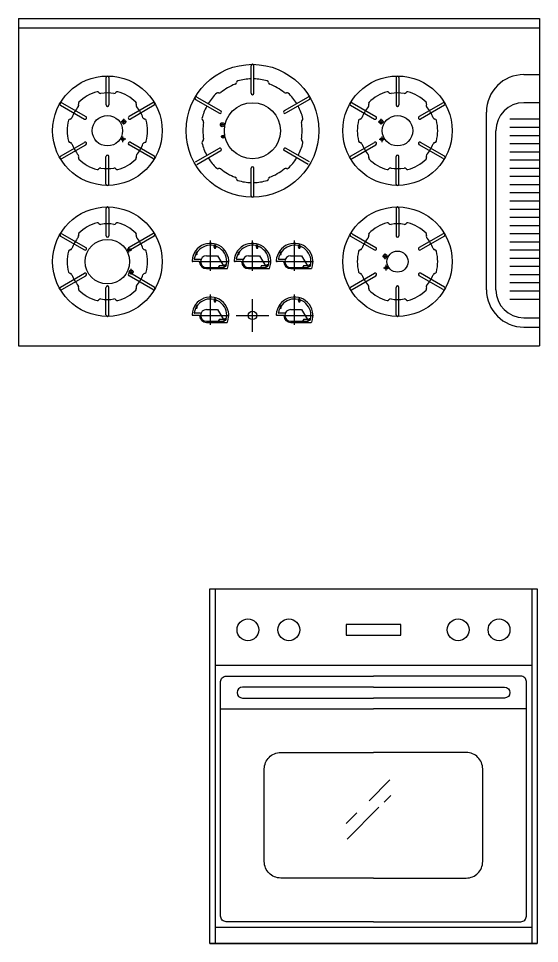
# Model space of a CAD drawing. Header units: millimetres. Extents: x 88 to 1405, y 80 to 747.
# Drawn here: x 735.8 to 831.3, y 79.6 to 249.2 of the extents above; entities that cross this region are included whole.
import ezdxf

# ---------------------------------------------------------------- set-up
doc = ezdxf.new("R2010")
doc.units = ezdxf.units.MM

# ---------------------------------------------------------------- blocks, each defined once
blk = doc.blocks.new('*X18')
at = {"color": 0}
for p, q in [((47.8, -33.6), (49.3, -32.1)), ((49.6, -34.9), (47.9, -33.2)), ((49.5, -35.3), (47.9, -33.7)), ((48, -34), (49.5, -32.5)), ((48.1, -34.5), (49.8, -32.8)), ((49.8, -34.5), (48.1, -32.9)), ((48.2, -32.6), (49.1, -31.8)), ((48.9, -35.3), (48.2, -34.6)), ((49.9, -34.1), (48.3, -32.5)), ((48.3, -34.9), (50, -33.2)), ((48.4, -35.3), (50, -33.7)), ((50, -33.6), (48.5, -32.1)), ((49.7, -32.7), (48.7, -31.8)), ((48.9, -35.3), (49.7, -34.6))]:
    blk.add_line(p, q, dxfattribs=at)
blk = doc.blocks.new('*X19')
at = {"color": 0}
for p, q in [((57.2, -35.1), (55.5, -33.4)), ((55.6, -33.2), (56.9, -31.9)), ((55.6, -33.8), (57.1, -32.3)), ((55.7, -34.2), (57.3, -32.6)), ((57.4, -34.7), (55.7, -33.1)), ((56.8, -35.3), (55.7, -34.2)), ((57.5, -34.3), (55.9, -32.7)), ((55.9, -34.6), (57.5, -33)), ((56, -35.1), (57.7, -33.4)), ((56.3, -35.3), (56, -35.1)), ((57.6, -33.9), (56.1, -32.3)), ((57.8, -33.5), (56.3, -32)), ((56.3, -35.3), (57.6, -34.1)), ((56.4, -31.9), (56.7, -31.6)), ((57, -32.1), (56.5, -31.6)), ((56.9, -35.3), (57.3, -34.9))]:
    blk.add_line(p, q, dxfattribs=at)
blk = doc.blocks.new('*X20')
at = {"color": 0}
for p, q in [((30.5, -8), (32, -6.5)), ((32.1, -9.5), (30.5, -7.9)), ((30.6, -8.5), (32.5, -6.6)), ((32.6, -9.4), (30.6, -7.4)), ((31.5, -9.4), (30.6, -8.5)), ((30.8, -8.8), (32.8, -6.8)), ((30.8, -7.1), (31.1, -6.8)), ((32.9, -9.2), (30.8, -7.1)), ((31, -9.1), (33.1, -7)), ((33.2, -8.9), (31.1, -6.8)), ((31.4, -9.4), (33.4, -7.4)), ((33.4, -8.5), (31.5, -6.6)), ((31.8, -9.5), (33.5, -7.8)), ((33.5, -8), (32, -6.5)), ((32.4, -9.4), (33.4, -8.4)), ((33.3, -7.3), (32.7, -6.7))]:
    blk.add_line(p, q, dxfattribs=at)
blk = doc.blocks.new('24')
at = {"color": 0}
for p, q in [((4537.85, 13588.51), (4633.27, 13588.51)), ((4537.85, 13588.51), (4537.85, 13528.51)), ((4633.27, 13588.51), (4633.27, 13528.51)), ((4537.85, 13586.8), (4633.27, 13586.8)), ((4580.45, 13574.8), (4580.45, 13579.86)), ((4580.96, 13574.8), (4580.96, 13579.86)), ((4553.87, 13577.71), (4553.87, 13572.66)), ((4554.39, 13577.71), (4554.39, 13572.66)), ((4607.02, 13577.71), (4607.02, 13572.66)), ((4607.53, 13577.71), (4607.53, 13572.66)), ((4630.42, 13578.23), (4633.27, 13578.23)), ((4570.26, 13573.68), (4574.64, 13571.15)), ((4570.51, 13574.12), (4574.89, 13571.59)), ((4590.89, 13574.12), (4586.51, 13571.59)), ((4591.15, 13573.68), (4586.77, 13571.15)), ((4545.54, 13572.61), (4549.92, 13570.08)), ((4545.8, 13573.05), (4550.18, 13570.52)), ((4562.47, 13573.05), (4558.09, 13570.52)), ((4562.72, 13572.61), (4558.34, 13570.08)), ((4598.68, 13572.61), (4603.06, 13570.08)), ((4598.94, 13573.05), (4603.32, 13570.52)), ((4615.61, 13573.05), (4611.23, 13570.52)), ((4615.87, 13572.61), (4611.49, 13570.08)), ((4630.42, 13573.09), (4633.27, 13573.09)), ((4623.56, 13538.8), (4623.56, 13571.37)), ((4557.65, 13569.59), (4556.62, 13569.59)), ((4557.14, 13569.08), (4557.14, 13570.11)), ((4575.44, 13569.04), (4574.93, 13569.04)), ((4575.18, 13568.78), (4575.18, 13569.3)), ((4603.75, 13569.59), (4604.78, 13569.59)), ((4604.27, 13569.08), (4604.27, 13570.11)), ((4627.85, 13570.09), (4633.27, 13570.09)), ((4627.85, 13568.59), (4633.27, 13568.59)), ((4556.96, 13565.86), (4556.96, 13566.89)), ((4575.57, 13566.87), (4575.05, 13566.87)), ((4575.31, 13566.61), (4575.31, 13567.13)), ((4604.44, 13565.86), (4604.44, 13566.89)), ((4625.27, 13538.8), (4625.27, 13567.94)), ((4627.85, 13567.09), (4633.27, 13567.09)), ((4545.54, 13563.28), (4549.92, 13565.81)), ((4545.8, 13562.83), (4550.18, 13565.36)), ((4557.48, 13566.37), (4556.45, 13566.37)), ((4562.47, 13562.83), (4558.09, 13565.36)), ((4562.72, 13563.28), (4558.34, 13565.81)), ((4598.68, 13563.28), (4603.06, 13565.81)), ((4598.94, 13562.83), (4603.32, 13565.36)), ((4603.93, 13566.37), (4604.96, 13566.37)), ((4615.61, 13562.83), (4611.23, 13565.36)), ((4615.87, 13563.28), (4611.49, 13565.81)), ((4627.85, 13565.59), (4633.27, 13565.59)), ((4570.26, 13562.21), (4574.64, 13564.74)), ((4570.51, 13561.76), (4574.89, 13564.29)), ((4590.89, 13561.76), (4586.51, 13564.29)), ((4591.15, 13562.21), (4586.77, 13564.74)), ((4627.85, 13564.09), (4633.27, 13564.09)), ((4553.87, 13558.17), (4553.87, 13563.23)), ((4554.39, 13558.17), (4554.39, 13563.23)), ((4607.02, 13558.17), (4607.02, 13563.23)), ((4607.53, 13558.17), (4607.53, 13563.23)), ((4627.85, 13562.59), (4633.27, 13562.59)), ((4580.45, 13556.03), (4580.45, 13561.09)), ((4580.96, 13556.03), (4580.96, 13561.09)), ((4627.85, 13561.09), (4633.27, 13561.09)), ((4627.85, 13559.59), (4633.27, 13559.59)), ((4627.85, 13558.09), (4633.27, 13558.09)), ((4627.85, 13556.59), (4633.27, 13556.59)), ((4627.85, 13555.09), (4633.27, 13555.09)), ((4553.87, 13553.71), (4553.87, 13548.66)), ((4554.39, 13553.71), (4554.39, 13548.66)), ((4607.02, 13553.71), (4607.02, 13548.66)), ((4607.53, 13553.71), (4607.53, 13548.66)), ((4627.85, 13553.59), (4633.27, 13553.59)), ((4627.85, 13552.09), (4633.27, 13552.09)), ((4627.85, 13550.59), (4633.27, 13550.59)), ((4545.54, 13548.61), (4549.92, 13546.08)), ((4545.8, 13549.05), (4550.18, 13546.52)), ((4562.47, 13549.05), (4558.09, 13546.52)), ((4562.72, 13548.61), (4558.34, 13546.08)), ((4598.68, 13548.61), (4603.06, 13546.08)), ((4598.94, 13549.05), (4603.32, 13546.52)), ((4615.61, 13549.05), (4611.23, 13546.52)), ((4615.87, 13548.61), (4611.49, 13546.08)), ((4627.85, 13549.09), (4633.27, 13549.09)), ((4558.08, 13545.59), (4558.08, 13546.62)), ((4572.99, 13542.23), (4572.99, 13547.8)), ((4573.8, 13546.93), (4573.65, 13546.69)), ((4573.65, 13546.69), (4573.74, 13546.43)), ((4573.74, 13546.43), (4573.95, 13546.43)), ((4573.95, 13546.68), (4573.75, 13547.01)), ((4573.85, 13546.85), (4573.75, 13546.68)), ((4573.75, 13546.68), (4573.8, 13546.51)), ((4574.04, 13546.69), (4573.8, 13547.1)), ((4573.8, 13546.51), (4573.89, 13546.51)), ((4573.89, 13546.51), (4573.95, 13546.68)), ((4573.95, 13546.43), (4574.04, 13546.69)), ((4580.7, 13542.23), (4580.7, 13547.8)), ((4581.51, 13546.93), (4581.37, 13546.69)), ((4581.37, 13546.69), (4581.45, 13546.43)), ((4581.45, 13546.43), (4581.67, 13546.43)), ((4581.56, 13546.85), (4581.46, 13546.68)), ((4581.46, 13546.68), (4581.51, 13546.51)), ((4581.66, 13546.68), (4581.47, 13547.01)), ((4581.51, 13546.51), (4581.61, 13546.51)), ((4581.75, 13546.69), (4581.52, 13547.1)), ((4581.61, 13546.51), (4581.66, 13546.68)), ((4581.67, 13546.43), (4581.75, 13546.69)), ((4588.42, 13542.23), (4588.42, 13547.8)), ((4589.22, 13546.93), (4589.08, 13546.69)), ((4589.08, 13546.69), (4589.17, 13546.43)), ((4589.17, 13546.43), (4589.38, 13546.43)), ((4589.37, 13546.68), (4589.18, 13547.01)), ((4589.27, 13546.85), (4589.18, 13546.68)), ((4589.18, 13546.68), (4589.23, 13546.51)), ((4589.47, 13546.69), (4589.23, 13547.1)), ((4589.23, 13546.51), (4589.32, 13546.51)), ((4589.32, 13546.51), (4589.37, 13546.68)), ((4589.38, 13546.43), (4589.47, 13546.69)), ((4627.85, 13547.59), (4633.27, 13547.59)), ((4557.57, 13546.11), (4558.6, 13546.11)), ((4570.45, 13545.6), (4570.35, 13545.43)), ((4570.35, 13545.43), (4570.41, 13545.26)), ((4570.55, 13545.43), (4570.36, 13545.76)), ((4570.41, 13545.26), (4570.5, 13545.26)), ((4570.5, 13545.26), (4570.55, 13545.43)), ((4572.26, 13545.01), (4574.27, 13545.01)), ((4574.27, 13545.01), (4575.56, 13542.87)), ((4578.27, 13545.43), (4578.07, 13545.76)), ((4578.17, 13545.6), (4578.07, 13545.43)), ((4578.07, 13545.43), (4578.12, 13545.26)), ((4578.12, 13545.26), (4578.21, 13545.26)), ((4578.21, 13545.26), (4578.27, 13545.43)), ((4579.97, 13545.01), (4581.99, 13545.01)), ((4581.99, 13545.01), (4583.27, 13542.87)), ((4585.88, 13545.6), (4585.78, 13545.43)), ((4585.78, 13545.43), (4585.83, 13545.26)), ((4585.98, 13545.43), (4585.79, 13545.76)), ((4585.83, 13545.26), (4585.93, 13545.26)), ((4585.93, 13545.26), (4585.98, 13545.43)), ((4587.69, 13545.01), (4589.7, 13545.01)), ((4589.7, 13545.01), (4590.99, 13542.87)), ((4604.49, 13544.92), (4605.52, 13544.92)), ((4605.01, 13544.41), (4605.01, 13545.44)), ((4627.85, 13546.09), (4633.27, 13546.09)), ((4570.93, 13543.94), (4569.8, 13543.94)), ((4571.15, 13544.34), (4570.11, 13544.34)), ((4571.02, 13543.94), (4576.42, 13543.94)), ((4574.67, 13543.26), (4574.44, 13542.87)), ((4574.67, 13543.26), (4575.33, 13543.26)), ((4575.45, 13543.05), (4575.72, 13543.05)), ((4578.65, 13543.94), (4577.52, 13543.94)), ((4578.87, 13544.34), (4577.83, 13544.34)), ((4578.73, 13543.94), (4584.13, 13543.94)), ((4582.38, 13543.26), (4582.15, 13542.87)), ((4582.38, 13543.26), (4583.04, 13543.26)), ((4583.17, 13543.05), (4583.44, 13543.05)), ((4586.36, 13543.94), (4585.23, 13543.94)), ((4586.58, 13544.34), (4585.54, 13544.34)), ((4586.45, 13543.94), (4591.85, 13543.94)), ((4590.1, 13543.26), (4589.86, 13542.87)), ((4590.1, 13543.26), (4590.76, 13543.26)), ((4590.88, 13543.05), (4591.15, 13543.05)), ((4605.21, 13542.31), (4605.21, 13543.34)), ((4627.85, 13544.59), (4633.27, 13544.59)), ((4627.85, 13543.09), (4633.27, 13543.09)), ((4545.54, 13539.28), (4549.92, 13541.81)), ((4545.8, 13538.83), (4550.18, 13541.36)), ((4557.97, 13542.08), (4559, 13542.08)), ((4562.47, 13538.83), (4558.09, 13541.36)), ((4562.72, 13539.28), (4558.34, 13541.81)), ((4558.49, 13541.57), (4558.49, 13542.6)), ((4572.26, 13542.87), (4575.56, 13542.87)), ((4572.27, 13542.66), (4576.04, 13542.66)), ((4579.97, 13542.87), (4583.27, 13542.87)), ((4579.98, 13542.66), (4583.75, 13542.66)), ((4587.69, 13542.87), (4590.99, 13542.87)), ((4587.7, 13542.66), (4591.46, 13542.66)), ((4598.68, 13539.28), (4603.06, 13541.81)), ((4598.94, 13538.83), (4603.32, 13541.36)), ((4604.69, 13542.83), (4605.72, 13542.83)), ((4615.61, 13538.83), (4611.23, 13541.36)), ((4615.87, 13539.28), (4611.49, 13541.81)), ((4627.85, 13541.59), (4633.27, 13541.59)), ((4627.85, 13540.09), (4633.27, 13540.09)), ((4553.87, 13534.17), (4553.87, 13539.23)), ((4554.39, 13534.17), (4554.39, 13539.23)), ((4572.99, 13532.37), (4572.99, 13537.94)), ((4588.42, 13532.37), (4588.42, 13537.94)), ((4607.02, 13534.17), (4607.02, 13539.23)), ((4607.53, 13534.17), (4607.53, 13539.23)), ((4627.85, 13538.59), (4633.27, 13538.59)), ((4573.8, 13537.08), (4573.65, 13536.83)), ((4573.65, 13536.83), (4573.74, 13536.57)), ((4573.74, 13536.57), (4573.95, 13536.57)), ((4573.95, 13536.82), (4573.75, 13537.15)), ((4573.85, 13536.99), (4573.75, 13536.82)), ((4573.75, 13536.82), (4573.8, 13536.66)), ((4574.04, 13536.83), (4573.8, 13537.24)), ((4573.8, 13536.66), (4573.89, 13536.66)), ((4573.89, 13536.66), (4573.95, 13536.82)), ((4573.95, 13536.57), (4574.04, 13536.83)), ((4580.7, 13531.09), (4580.7, 13537.09)), ((4589.22, 13537.08), (4589.08, 13536.83)), ((4589.08, 13536.83), (4589.17, 13536.57)), ((4589.17, 13536.57), (4589.38, 13536.57)), ((4589.37, 13536.82), (4589.18, 13537.15)), ((4589.27, 13536.99), (4589.18, 13536.82)), ((4589.18, 13536.82), (4589.23, 13536.66)), ((4589.47, 13536.83), (4589.23, 13537.24)), ((4589.23, 13536.66), (4589.32, 13536.66)), ((4589.32, 13536.66), (4589.37, 13536.82)), ((4589.38, 13536.57), (4589.47, 13536.83)), ((4627.85, 13537.09), (4633.27, 13537.09)), ((4570.45, 13535.74), (4570.35, 13535.57)), ((4570.35, 13535.57), (4570.41, 13535.41)), ((4570.55, 13535.57), (4570.36, 13535.9)), ((4570.41, 13535.41), (4570.5, 13535.41)), ((4570.5, 13535.41), (4570.55, 13535.57)), ((4572.26, 13535.16), (4574.27, 13535.16)), ((4574.27, 13535.16), (4575.56, 13533.01)), ((4585.88, 13535.74), (4585.78, 13535.57)), ((4585.78, 13535.57), (4585.83, 13535.41)), ((4585.98, 13535.57), (4585.79, 13535.9)), ((4585.83, 13535.41), (4585.93, 13535.41)), ((4585.93, 13535.41), (4585.98, 13535.57)), ((4587.69, 13535.16), (4589.7, 13535.16)), ((4589.7, 13535.16), (4590.99, 13533.01)), ((4570.93, 13534.09), (4569.8, 13534.09)), ((4571.15, 13534.48), (4570.11, 13534.48)), ((4571.02, 13534.09), (4576.42, 13534.09)), ((4572.26, 13533.01), (4575.56, 13533.01)), ((4574.67, 13533.4), (4574.44, 13533.01)), ((4574.67, 13533.4), (4575.33, 13533.4)), ((4575.45, 13533.19), (4575.72, 13533.19)), ((4577.7, 13534.09), (4583.7, 13534.09)), ((4586.36, 13534.09), (4585.23, 13534.09)), ((4586.58, 13534.48), (4585.54, 13534.48)), ((4586.45, 13534.09), (4591.85, 13534.09)), ((4587.69, 13533.01), (4590.99, 13533.01)), ((4590.1, 13533.4), (4589.86, 13533.01)), ((4590.1, 13533.4), (4590.76, 13533.4)), ((4590.88, 13533.19), (4591.15, 13533.19)), ((4630.42, 13533.66), (4633.27, 13533.66)), ((4572.27, 13532.8), (4576.04, 13532.8)), ((4587.7, 13532.8), (4591.46, 13532.8)), ((4630.42, 13531.94), (4633.27, 13531.94)), ((4537.85, 13528.51), (4633.27, 13528.51))]:
    blk.add_line(p, q, dxfattribs=at)
for centre, radius in [((4580.7, 13567.94), 12.17), ((4554.13, 13567.94), 10.03), ((4607.27, 13567.94), 10.03), ((4580.7, 13567.94), 5.14), ((4554.13, 13567.94), 2.79), ((4607.27, 13567.94), 2.79), ((4557.14, 13569.59), 0.343), ((4575.18, 13569.04), 0.364), ((4604.27, 13569.59), 0.343), ((4575.31, 13566.87), 0.279), ((4556.96, 13566.37), 0.257), ((4604.44, 13566.37), 0.257), ((4554.13, 13543.94), 10.03), ((4607.27, 13543.94), 10.03), ((4554.13, 13543.94), 4.07), ((4558.08, 13546.11), 0.257), ((4605.01, 13544.92), 0.343), ((4607.27, 13543.94), 1.93), ((4575.73, 13543.26), 0.129), ((4583.45, 13543.26), 0.129), ((4591.16, 13543.26), 0.129), ((4605.21, 13542.83), 0.257), ((4558.49, 13542.08), 0.343), ((4580.7, 13534.09), 0.771), ((4575.73, 13533.4), 0.129), ((4591.16, 13533.4), 0.129)]:
    blk.add_circle(centre, radius, dxfattribs=at)
for centre, radius, start, end in [((4580.7, 13579.86), 0.257, 0, 180), ((4554.13, 13577.71), 0.257, 0, 180), ((4578.1, 13576.77), 0.309, 106.4426, 176.3832), ((4580.7, 13567.94), 9.51, 91.5487, 106.4426), ((4580.7, 13567.94), 9.51, 73.5574, 88.4513), ((4583.31, 13576.77), 0.309, 3.6168, 73.5574), ((4607.27, 13577.71), 0.257, 0, 180), ((4630.42, 13571.37), 6.86, 90, 180), ((4580.7, 13567.94), 9.09, 110.3456, 129.6544), ((4577.41, 13576.82), 0.377, 290.3456, 356.3832), ((4583.99, 13576.82), 0.377, 183.6168, 249.6544), ((4580.7, 13567.94), 9.09, 50.3456, 69.6544), ((4554.13, 13567.94), 7.37, 104.9472, 135.0697), ((4552.31, 13574.77), 0.309, 34.4154, 104.9472), ((4552.88, 13575.15), 0.377, 214.4154, 279.8802), ((4554.13, 13567.94), 6.94, 80.1198, 99.8802), ((4555.39, 13575.15), 0.377, 260.1198, 325.5846), ((4555.95, 13574.77), 0.309, 75.0528, 145.5846), ((4554.13, 13567.94), 7.37, 44.9303, 75.0528), ((4570.38, 13573.9), 0.257, 60, 240), ((4580.7, 13567.94), 9.51, 133.5574, 148.4513), ((4574.36, 13574.61), 0.309, 63.6168, 133.5574), ((4574.66, 13575.23), 0.377, 243.6168, 309.6544), ((4580.7, 13574.8), 0.257, 180, 0), ((4586.74, 13575.23), 0.377, 230.3456, 296.3832), ((4587.05, 13574.61), 0.309, 46.4426, 116.3832), ((4580.7, 13567.94), 9.51, 31.5487, 46.4426), ((4591.02, 13573.9), 0.257, 300, 120), ((4607.27, 13567.94), 7.37, 104.9472, 135.0697), ((4605.45, 13574.77), 0.309, 34.4154, 104.9472), ((4606.02, 13575.15), 0.377, 214.4154, 279.8802), ((4607.27, 13567.94), 6.94, 80.1198, 99.8802), ((4608.53, 13575.15), 0.377, 260.1198, 325.5846), ((4609.1, 13574.77), 0.309, 75.0528, 145.5846), ((4607.27, 13567.94), 7.37, 44.9303, 75.0528), ((4545.67, 13572.83), 0.257, 60, 240), ((4554.13, 13567.94), 6.94, 140.1368, 159.8802), ((4548.51, 13572.64), 0.377, 320.1368, 25.6016), ((4549.13, 13572.93), 0.309, 135.0697, 205.6016), ((4554.13, 13572.66), 0.257, 180, 0), ((4559.13, 13572.93), 0.309, 334.3984, 44.9303), ((4559.75, 13572.64), 0.377, 154.3984, 219.8632), ((4554.13, 13567.94), 6.94, 20.1198, 39.8632), ((4562.59, 13572.83), 0.257, 300, 120), ((4580.7, 13567.94), 9.51, 151.5487, 166.4426), ((4580.7, 13567.94), 9.51, 13.5574, 28.4513), ((4598.81, 13572.83), 0.257, 60, 240), ((4607.27, 13567.94), 6.94, 140.1368, 159.8802), ((4601.66, 13572.64), 0.377, 320.1368, 25.6016), ((4602.27, 13572.93), 0.309, 135.0697, 205.6016), ((4607.27, 13572.66), 0.257, 180, 0), ((4612.27, 13572.93), 0.309, 334.3984, 44.9303), ((4612.89, 13572.64), 0.377, 154.3984, 219.8632), ((4607.27, 13567.94), 6.94, 20.1198, 39.8632), ((4615.74, 13572.83), 0.257, 300, 120), ((4630.42, 13567.94), 5.14, 90, 180), ((4547.26, 13570.46), 0.377, 274.4154, 339.8802), ((4550.05, 13570.3), 0.257, 240, 60), ((4558.21, 13570.3), 0.257, 120, 300), ((4561, 13570.46), 0.377, 200.1198, 265.5846), ((4571.75, 13570.1), 0.309, 166.4426, 236.3832), ((4574.76, 13571.37), 0.257, 240, 60), ((4586.64, 13571.37), 0.257, 120, 300), ((4589.65, 13570.1), 0.309, 303.6168, 13.5574), ((4600.4, 13570.46), 0.377, 274.4154, 339.8802), ((4603.19, 13570.3), 0.257, 240, 60), ((4611.36, 13570.3), 0.257, 120, 300), ((4614.15, 13570.46), 0.377, 200.1198, 265.5846), ((4554.13, 13567.94), 7.37, 164.9472, 195.0697), ((4547.31, 13569.78), 0.309, 94.4154, 164.9472), ((4560.95, 13569.78), 0.309, 15.0528, 85.5846), ((4554.13, 13567.94), 7.37, 344.9303, 15.0528), ((4571.37, 13569.53), 0.377, 350.3456, 56.3832), ((4580.7, 13567.94), 9.09, 170.3456, 189.6544), ((4590.03, 13569.53), 0.377, 123.6168, 189.6544), ((4580.7, 13567.94), 9.09, 350.3456, 9.6544), ((4607.27, 13567.94), 7.37, 164.9472, 195.0697), ((4600.45, 13569.78), 0.309, 94.4154, 164.9472), ((4614.09, 13569.78), 0.309, 15.0528, 85.5846), ((4607.27, 13567.94), 7.37, 344.9303, 15.0528), ((4547.31, 13566.11), 0.309, 195.0697, 265.6016), ((4547.26, 13565.42), 0.377, 20.1368, 85.6016), ((4554.13, 13567.94), 6.94, 200.1368, 219.8632), ((4550.05, 13565.59), 0.257, 300, 120), ((4558.21, 13565.59), 0.257, 60, 240), ((4554.13, 13567.94), 6.94, 320.1368, 339.8632), ((4561, 13565.42), 0.377, 94.3984, 159.8632), ((4560.95, 13566.11), 0.309, 274.3984, 344.9303), ((4571.75, 13565.79), 0.309, 123.6168, 193.5574), ((4580.7, 13567.94), 9.51, 193.5574, 208.4513), ((4571.37, 13566.36), 0.377, 303.6168, 9.6544), ((4580.7, 13567.94), 9.51, 331.5487, 346.4426), ((4590.03, 13566.36), 0.377, 170.3456, 236.3832), ((4589.65, 13565.79), 0.309, 346.4426, 56.3832), ((4600.45, 13566.11), 0.309, 195.0697, 265.6016), ((4600.4, 13565.42), 0.377, 20.1368, 85.6016), ((4607.27, 13567.94), 6.94, 200.1368, 219.8632), ((4603.19, 13565.59), 0.257, 300, 120), ((4611.36, 13565.59), 0.257, 60, 240), ((4607.27, 13567.94), 6.94, 320.1368, 339.8632), ((4614.15, 13565.42), 0.377, 94.3984, 159.8632), ((4614.09, 13566.11), 0.309, 274.3984, 344.9303), ((4548.51, 13563.25), 0.377, 334.3984, 39.8632), ((4554.13, 13563.23), 0.257, 0, 180), ((4559.75, 13563.25), 0.377, 140.1368, 205.6016), ((4574.76, 13564.51), 0.257, 300, 120), ((4586.64, 13564.51), 0.257, 60, 240), ((4601.66, 13563.25), 0.377, 334.3984, 39.8632), ((4607.27, 13563.23), 0.257, 0, 180), ((4612.89, 13563.25), 0.377, 140.1368, 205.6016), ((4545.67, 13563.06), 0.257, 120, 300), ((4549.13, 13562.96), 0.309, 154.3984, 224.9303), ((4554.13, 13567.94), 7.37, 224.9303, 255.0528), ((4554.13, 13567.94), 7.37, 284.9472, 315.0697), ((4559.13, 13562.96), 0.309, 315.0697, 25.6016), ((4562.59, 13563.06), 0.257, 240, 60), ((4580.7, 13567.94), 9.51, 211.5487, 226.4426), ((4580.7, 13567.94), 9.51, 313.5574, 328.4513), ((4598.81, 13563.06), 0.257, 120, 300), ((4602.27, 13562.96), 0.309, 154.3984, 224.9303), ((4607.27, 13567.94), 7.37, 224.9303, 255.0528), ((4607.27, 13567.94), 7.37, 284.9472, 315.0697), ((4612.27, 13562.96), 0.309, 315.0697, 25.6016), ((4615.74, 13563.06), 0.257, 240, 60), ((4552.31, 13561.12), 0.309, 255.0528, 325.5846), ((4552.88, 13560.73), 0.377, 80.1198, 145.5846), ((4554.13, 13567.94), 6.94, 260.1198, 279.8802), ((4555.39, 13560.73), 0.377, 34.4154, 99.8802), ((4555.95, 13561.12), 0.309, 214.4154, 284.9472), ((4574.36, 13561.27), 0.309, 226.4426, 296.3832), ((4574.66, 13560.66), 0.377, 50.3456, 116.3832), ((4580.7, 13567.94), 9.09, 230.3456, 249.6544), ((4580.7, 13561.09), 0.257, 0, 180), ((4580.7, 13567.94), 9.09, 290.3456, 309.6544), ((4586.74, 13560.66), 0.377, 63.6168, 129.6544), ((4587.05, 13561.27), 0.309, 243.6168, 313.5574), ((4605.45, 13561.12), 0.309, 255.0528, 325.5846), ((4606.02, 13560.73), 0.377, 80.1198, 145.5846), ((4607.27, 13567.94), 6.94, 260.1198, 279.8802), ((4608.53, 13560.73), 0.377, 34.4154, 99.8802), ((4609.1, 13561.12), 0.309, 214.4154, 284.9472), ((4577.41, 13559.07), 0.377, 3.6168, 69.6544), ((4578.1, 13559.11), 0.309, 183.6168, 253.5574), ((4580.7, 13567.94), 9.51, 253.5574, 268.4513), ((4580.7, 13567.94), 9.51, 271.5487, 286.4426), ((4583.31, 13559.11), 0.309, 286.4426, 356.3832), ((4583.99, 13559.07), 0.377, 110.3456, 176.3832), ((4554.13, 13558.17), 0.257, 180, 0), ((4607.27, 13558.17), 0.257, 180, 0), ((4580.7, 13556.03), 0.257, 180, 0), ((4554.13, 13553.71), 0.257, 0, 180), ((4607.27, 13553.71), 0.257, 0, 180), ((4554.13, 13543.94), 7.37, 104.9472, 135.0697), ((4552.31, 13550.77), 0.309, 34.4154, 104.9472), ((4552.88, 13551.15), 0.377, 214.4154, 279.8802), ((4554.13, 13543.94), 6.94, 80.1198, 99.8802), ((4555.39, 13551.15), 0.377, 260.1198, 325.5846), ((4555.95, 13550.77), 0.309, 75.0528, 145.5846), ((4554.13, 13543.94), 7.37, 44.9303, 75.0528), ((4607.27, 13543.94), 7.37, 104.9472, 135.0697), ((4605.45, 13550.77), 0.309, 34.4154, 104.9472), ((4606.02, 13551.15), 0.377, 214.4154, 279.8802), ((4607.27, 13543.94), 6.94, 80.1198, 99.8802), ((4608.53, 13551.15), 0.377, 260.1198, 325.5846), ((4609.1, 13550.77), 0.309, 75.0528, 145.5846), ((4607.27, 13543.94), 7.37, 44.9303, 75.0528), ((4545.67, 13548.83), 0.257, 60, 240), ((4554.13, 13543.94), 6.94, 140.1368, 159.8802), ((4548.51, 13548.64), 0.377, 320.1368, 25.6016), ((4549.13, 13548.93), 0.309, 135.0697, 205.6016), ((4554.13, 13548.66), 0.257, 180, 0), ((4559.13, 13548.93), 0.309, 334.3984, 44.9303), ((4559.75, 13548.64), 0.377, 154.3984, 219.8632), ((4554.13, 13543.94), 6.94, 20.1198, 39.8632), ((4562.59, 13548.83), 0.257, 300, 120), ((4598.81, 13548.83), 0.257, 60, 240), ((4607.27, 13543.94), 6.94, 140.1368, 159.8802), ((4601.66, 13548.64), 0.377, 320.1368, 25.6016), ((4602.27, 13548.93), 0.309, 135.0697, 205.6016), ((4607.27, 13548.66), 0.257, 180, 0), ((4612.27, 13548.93), 0.309, 334.3984, 44.9303), ((4612.89, 13548.64), 0.377, 154.3984, 219.8632), ((4607.27, 13543.94), 6.94, 20.1198, 39.8632), ((4615.74, 13548.83), 0.257, 300, 120), ((4550.05, 13546.3), 0.257, 240, 60), ((4558.21, 13546.3), 0.257, 120, 300), ((4572.99, 13543.94), 3.36, 338.5006, 176.9181), ((4572.99, 13543.94), 3, 345.2533, 170.5199), ((4580.7, 13543.94), 3.36, 338.5006, 176.9181), ((4580.7, 13543.94), 3, 345.2533, 170.5199), ((4588.42, 13543.94), 3.36, 338.5006, 176.9181), ((4588.42, 13543.94), 3, 345.2533, 170.5199), ((4603.19, 13546.3), 0.257, 240, 60), ((4611.36, 13546.3), 0.257, 120, 300), ((4554.13, 13543.94), 7.37, 164.9472, 195.0697), ((4547.31, 13545.78), 0.309, 94.4154, 164.9472), ((4547.26, 13546.46), 0.377, 274.4154, 339.8802), ((4561, 13546.46), 0.377, 200.1198, 265.5846), ((4560.95, 13545.78), 0.309, 15.0528, 85.5846), ((4554.13, 13543.94), 7.37, 344.9303, 15.0528), ((4572.26, 13543.94), 1.07, 90, 270), ((4579.97, 13543.94), 1.07, 90, 270), ((4587.69, 13543.94), 1.07, 90, 270), ((4607.27, 13543.94), 7.37, 164.9472, 195.0697), ((4600.45, 13545.78), 0.309, 94.4154, 164.9472), ((4600.4, 13546.46), 0.377, 274.4154, 339.8802), ((4614.15, 13546.46), 0.377, 200.1198, 265.5846), ((4614.09, 13545.78), 0.309, 15.0528, 85.5846), ((4607.27, 13543.94), 7.37, 344.9303, 15.0528), ((4569.8, 13544.11), 0.171, 176.9181, 270), ((4570.11, 13544.42), 0.0857, 170.5199, 270), ((4570.93, 13543.86), 0.0857, 2.2042, 90), ((4572.27, 13543.91), 1.25, 182.2042, 270), ((4571.15, 13544.08), 0.257, 66.7598, 90), ((4575.72, 13543.22), 0.171, 270, 345.2533), ((4577.52, 13544.11), 0.171, 176.9181, 270), ((4577.83, 13544.42), 0.0857, 170.5199, 270), ((4578.65, 13543.86), 0.0857, 2.2042, 90), ((4579.98, 13543.91), 1.25, 182.2042, 270), ((4578.87, 13544.08), 0.257, 66.7598, 90), ((4583.44, 13543.22), 0.171, 270, 345.2533), ((4585.23, 13544.11), 0.171, 176.9181, 270), ((4585.54, 13544.42), 0.0857, 170.5199, 270), ((4586.36, 13543.86), 0.0857, 2.2042, 90), ((4587.7, 13543.91), 1.25, 182.2042, 270), ((4586.58, 13544.08), 0.257, 66.7598, 90), ((4591.15, 13543.22), 0.171, 270, 345.2533), ((4547.31, 13542.11), 0.309, 195.0697, 265.6016), ((4547.26, 13541.42), 0.377, 20.1368, 85.6016), ((4554.13, 13543.94), 6.94, 200.1368, 219.8632), ((4550.05, 13541.59), 0.257, 300, 120), ((4558.21, 13541.59), 0.257, 60, 240), ((4554.13, 13543.94), 6.94, 320.1368, 339.8632), ((4561, 13541.42), 0.377, 94.3984, 159.8632), ((4560.95, 13542.11), 0.309, 274.3984, 344.9303), ((4576.04, 13542.74), 0.0857, 270, 338.5006), ((4583.75, 13542.74), 0.0857, 270, 338.5006), ((4591.46, 13542.74), 0.0857, 270, 338.5006), ((4600.45, 13542.11), 0.309, 195.0697, 265.6016), ((4600.4, 13541.42), 0.377, 20.1368, 85.6016), ((4607.27, 13543.94), 6.94, 200.1368, 219.8632), ((4603.19, 13541.59), 0.257, 300, 120), ((4611.36, 13541.59), 0.257, 60, 240), ((4607.27, 13543.94), 6.94, 320.1368, 339.8632), ((4614.15, 13541.42), 0.377, 94.3984, 159.8632), ((4614.09, 13542.11), 0.309, 274.3984, 344.9303), ((4545.67, 13539.06), 0.257, 120, 300), ((4548.51, 13539.25), 0.377, 334.3984, 39.8632), ((4549.13, 13538.96), 0.309, 154.3984, 224.9303), ((4554.13, 13543.94), 7.37, 224.9303, 255.0528), ((4554.13, 13539.23), 0.257, 0, 180), ((4554.13, 13543.94), 7.37, 284.9472, 315.0697), ((4559.13, 13538.96), 0.309, 315.0697, 25.6016), ((4559.75, 13539.25), 0.377, 140.1368, 205.6016), ((4562.59, 13539.06), 0.257, 240, 60), ((4598.81, 13539.06), 0.257, 120, 300), ((4601.66, 13539.25), 0.377, 334.3984, 39.8632), ((4602.27, 13538.96), 0.309, 154.3984, 224.9303), ((4607.27, 13543.94), 7.37, 224.9303, 255.0528), ((4607.27, 13539.23), 0.257, 0, 180), ((4607.27, 13543.94), 7.37, 284.9472, 315.0697), ((4612.27, 13538.96), 0.309, 315.0697, 25.6016), ((4612.89, 13539.25), 0.377, 140.1368, 205.6016), ((4615.74, 13539.06), 0.257, 240, 60), ((4630.42, 13538.8), 6.86, 180, 270), ((4630.42, 13538.8), 5.14, 180, 270), ((4552.31, 13537.12), 0.309, 255.0528, 325.5846), ((4552.88, 13536.73), 0.377, 80.1198, 145.5846), ((4554.13, 13543.94), 6.94, 260.1198, 279.8802), ((4555.39, 13536.73), 0.377, 34.4154, 99.8802), ((4555.95, 13537.12), 0.309, 214.4154, 284.9472), ((4572.99, 13534.09), 3.36, 338.5006, 176.9181), ((4572.99, 13534.09), 3, 345.2533, 170.5199), ((4588.42, 13534.09), 3.36, 338.5006, 176.9181), ((4588.42, 13534.09), 3, 345.2533, 170.5199), ((4605.45, 13537.12), 0.309, 255.0528, 325.5846), ((4606.02, 13536.73), 0.377, 80.1198, 145.5846), ((4607.27, 13543.94), 6.94, 260.1198, 279.8802), ((4608.53, 13536.73), 0.377, 34.4154, 99.8802), ((4609.1, 13537.12), 0.309, 214.4154, 284.9472), ((4570.11, 13534.57), 0.0857, 170.5199, 270), ((4572.26, 13534.09), 1.07, 90, 270), ((4585.54, 13534.57), 0.0857, 170.5199, 270), ((4587.69, 13534.09), 1.07, 90, 270), ((4554.13, 13534.17), 0.257, 180, 0), ((4569.8, 13534.26), 0.171, 176.9181, 270), ((4570.93, 13534), 0.0857, 2.2042, 90), ((4572.27, 13534.05), 1.25, 182.2042, 270), ((4571.15, 13534.22), 0.257, 66.7598, 90), ((4575.72, 13533.37), 0.171, 270, 345.2533), ((4576.04, 13532.89), 0.0857, 270, 338.5006), ((4585.23, 13534.26), 0.171, 176.9181, 270), ((4586.36, 13534), 0.0857, 2.2042, 90), ((4587.7, 13534.05), 1.25, 182.2042, 270), ((4586.58, 13534.22), 0.257, 66.7598, 90), ((4591.15, 13533.37), 0.171, 270, 345.2533), ((4591.46, 13532.89), 0.0857, 270, 338.5006), ((4607.27, 13534.17), 0.257, 180, 0)]:
    blk.add_arc(centre, radius, start, end, dxfattribs=at)
at = {"color": 0, "xscale": 0.0857142857148574, "yscale": 0.0857142857148574, "zscale": 0.0857142857148574}
for name, p in [('*X19', (4568.99, 13549.54)), ('*X19', (4576.71, 13549.54)), ('*X19', (4584.42, 13549.54)), ('*X18', (4566.26, 13548.29)), ('*X18', (4573.97, 13548.29)), ('*X18', (4581.69, 13548.29)), ('*X20', (4572.99, 13543.94)), ('*X20', (4580.7, 13543.94)), ('*X20', (4588.42, 13543.94)), ('*X19', (4568.99, 13539.69)), ('*X19', (4584.42, 13539.69)), ('*X18', (4566.26, 13538.44)), ('*X18', (4581.69, 13538.44)), ('*X20', (4572.99, 13534.09)), ('*X20', (4588.42, 13534.09))]:
    blk.add_blockref(name, p, dxfattribs=at)
blk = doc.blocks.new('27')
at = {"color": 0}
for points in [[(4572.87, 13483.95), (4632.87, 13483.95)], [(4573.87, 13483.95), (4573.87, 13418.95)], [(4631.87, 13483.95), (4631.87, 13418.95)], [(4607.87, 13477.45), (4597.87, 13477.45), (4597.87, 13475.45), (4607.87, 13475.45), (4607.87, 13477.45)], [(4573.87, 13469.95), (4631.87, 13469.95)], [(4574.87, 13461.95), (4602.87, 13461.95)], [(4630.87, 13461.95), (4602.87, 13461.95)], [(4602.05, 13445.13), (4605.87, 13448.95)], [(4606.02, 13446.09), (4604.8, 13444.88)], [(4603.87, 13443.95), (4598.02, 13438.09)], [(4597.87, 13440.95), (4599.82, 13442.9)], [(4573.87, 13421.95), (4631.87, 13421.95)], [(4572.87, 13418.95), (4632.87, 13418.95)]]:
    blk.add_lwpolyline(points, dxfattribs=at)
blk.add_lwpolyline([(4572.87, 13483.95), (4632.87, 13483.95), (4632.87, 13418.95), (4572.87, 13418.95)], close=True, dxfattribs=at)
for points in [[(4602.87, 13422.95), (4575.87, 13422.95, -0.414214), (4574.87, 13423.95), (4574.87, 13466.95, -0.414214), (4575.87, 13467.95), (4602.87, 13467.95)], [(4602.87, 13422.95), (4629.87, 13422.95, 0.414214), (4630.87, 13423.95), (4630.87, 13466.95, 0.414214), (4629.87, 13467.95), (4602.87, 13467.95)], [(4602.87, 13465.95), (4578.87, 13465.95, 1), (4578.87, 13463.95), (4602.87, 13463.95)], [(4602.87, 13465.95), (4626.87, 13465.95, -1), (4626.87, 13463.95), (4602.87, 13463.95)], [(4602.87, 13430.95), (4585.87, 13430.95, -0.414214), (4582.87, 13433.95), (4582.87, 13450.95, -0.414214), (4585.87, 13453.95), (4602.87, 13453.95)], [(4602.87, 13430.95), (4619.87, 13430.95, 0.414214), (4622.87, 13433.95), (4622.87, 13450.95, 0.414214), (4619.87, 13453.95), (4602.87, 13453.95)]]:
    blk.add_lwpolyline(points, format="xyb", dxfattribs=at)
for centre in [(4579.87, 13476.45), (4587.37, 13476.45), (4618.37, 13476.45), (4625.87, 13476.45)]:
    blk.add_circle(centre, 2, dxfattribs=at)

msp = doc.modelspace()

# ---------------------------------------------------------------- block references
for name in ['24', '27']:
    msp.add_blockref(name, (-3802.01, -13339.36))

doc.saveas('drawing.dxf')
